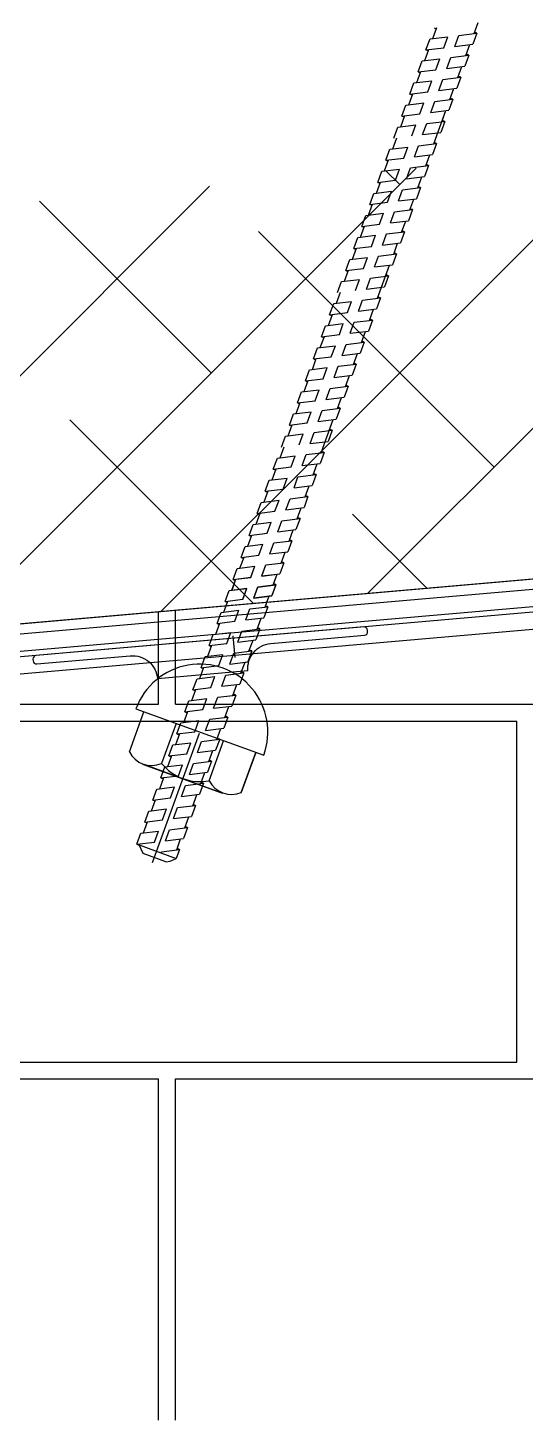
# Model space of a CAD drawing. Header units: millimetres. Extents: x -1985 to 969, y 203 to 500.
# Drawn here: x -1646.3 to -1640.38, y 428.8 to 445.4 of the extents above; entities that cross this region are included whole.
import ezdxf

# ---------------------------------------------------------------- set-up
doc = ezdxf.new("R2010")
doc.units = ezdxf.units.MM
for name, color, linetype in [('Контур', 252, 'Continuous'), ('Подхват', 252, 'Continuous'), ('ШПАЛА', 7, 'Continuous')]:
    doc.layers.add(name, color=color, linetype=linetype)

msp = doc.modelspace()

# ---------------------------------------------------------------- hatches: boundary and pattern name
h = msp.add_hatch()
h.set_pattern_fill('ANSI38', color=252, style=0)
h.set_pattern_definition([(45, (-3522.112, -480.3116), (-2.245064, 2.245064), []), (135, (-3522.112, -480.3116), (-6.735192, 2.245064), [7.9375, -4.7625])])
h.paths.add_polyline_path([(-1720.702, 383.032), (-1721.688, 383.08), (-1722.665, 383.226), (-1723.592, 383.458), (-1724.524, 383.791), (-1725.432, 384.221), (-1726.287, 384.737), (-1726.971, 385.241), (-1727.773, 385.961), (-1728.504, 386.777), (-1729.022, 387.484), (-1729.541, 388.354), (-1729.936, 389.193), (-1730.232, 390.002), (-1730.525, 391.156), (-1730.702, 392.622), (-1730.702, 395.934), (-1730.702, 430.92), (-1636.702, 439.144), (-1636.702, 393.036), (-1636.747, 392.089), (-1636.92, 390.958), (-1637.135, 390.12), (-1637.455, 389.225), (-1637.852, 388.375), (-1638.368, 387.505), (-1638.984, 386.673), (-1639.631, 385.961), (-1640.423, 385.249), (-1641.189, 384.688), (-1642.258, 384.073), (-1642.856, 383.801), (-1644.03, 383.395), (-1644.836, 383.207), (-1645.717, 383.08), (-1646.702, 383.032)], flags=16)
h.paths.add_polyline_path([(-1632.702, 439.494), (-1734.702, 430.57), (-1734.702, 392.381), (-1734.465, 390.421), (-1734.059, 388.819), (-1733.631, 387.65), (-1733.076, 386.474), (-1732.362, 385.274), (-1731.615, 384.255), (-1730.607, 383.129), (-1729.499, 382.135), (-1728.511, 381.407), (-1727.325, 380.692), (-1726.056, 380.09), (-1724.753, 379.626), (-1723.448, 379.299), (-1722.083, 379.095), (-1720.801, 379.032), (-1646.603, 379.032), (-1645.332, 379.094), (-1644.095, 379.273), (-1642.92, 379.547), (-1641.37, 380.082), (-1640.427, 380.512), (-1639.005, 381.331), (-1637.899, 382.139), (-1636.806, 383.121), (-1635.889, 384.132), (-1635.031, 385.29), (-1634.312, 386.504), (-1633.752, 387.701), (-1633.307, 388.946), (-1632.996, 390.155), (-1632.761, 391.692), (-1632.702, 392.942)])

# ---------------------------------------------------------------- linework, layer by layer
for p, q in [((-1641.462, 445.4), (-1641.434, 445.39)), ((-1641.168, 445.31), (-1640.953, 445.337)), ((-1640.953, 445.337), (-1640.981, 445.347)), ((-1641.558, 445.137), (-1641.346, 445.163)), ((-1641.51, 445.268), (-1641.298, 445.294)), ((-1641.215, 445.179), (-1641.001, 445.205)), ((-1641.605, 445.006), (-1641.393, 445.032)), ((-1641.558, 445.137), (-1641.53, 445.126)), ((-1641.263, 445.048), (-1641.048, 445.074)), ((-1641.048, 445.074), (-1641.076, 445.085)), ((-1641.653, 444.874), (-1641.441, 444.9)), ((-1641.653, 444.874), (-1641.625, 444.864)), ((-1641.311, 444.916), (-1641.096, 444.943)), ((-1641.144, 444.811), (-1641.172, 444.821)), ((-1641.701, 444.743), (-1641.489, 444.769)), ((-1641.407, 444.653), (-1641.192, 444.679)), ((-1641.359, 444.785), (-1641.144, 444.811)), ((-1641.797, 444.48), (-1641.585, 444.506)), ((-1641.749, 444.611), (-1641.537, 444.637)), ((-1641.749, 444.611), (-1641.721, 444.601)), ((-1641.454, 444.522), (-1641.24, 444.548)), ((-1641.24, 444.548), (-1641.268, 444.559)), ((-1641.844, 444.348), (-1641.633, 444.374)), ((-1641.844, 444.348), (-1641.816, 444.338)), ((-1641.502, 444.39), (-1641.287, 444.417)), ((-1642.255, 438.658), (-1636.755, 444.158)), ((-1641.892, 444.217), (-1641.681, 444.243)), ((-1641.55, 444.259), (-1641.335, 444.285)), ((-1641.335, 444.285), (-1641.364, 444.295)), ((-1641.646, 443.995), (-1641.431, 444.022)), ((-1641.598, 444.127), (-1641.383, 444.154)), ((-1641.431, 444.022), (-1641.46, 444.032)), ((-1644.716, 438.442), (-1639.215, 443.943)), ((-1642.036, 443.822), (-1641.824, 443.848)), ((-1641.988, 443.953), (-1641.776, 443.979)), ((-1641.694, 443.864), (-1641.479, 443.89)), ((-1647.176, 438.227), (-1641.676, 443.728)), ((-1642.084, 443.69), (-1641.872, 443.716)), ((-1642.036, 443.822), (-1642.008, 443.812)), ((-1641.871, 443.532), (-1642.035, 443.696)), ((-1641.742, 443.732), (-1641.527, 443.758)), ((-1641.527, 443.758), (-1641.555, 443.769)), ((-1649.636, 438.012), (-1644.136, 443.512)), ((-1642.132, 443.558), (-1641.92, 443.584)), ((-1642.132, 443.558), (-1642.104, 443.548)), ((-1641.838, 443.469), (-1641.623, 443.495)), ((-1641.79, 443.6), (-1641.575, 443.627)), ((-1641.623, 443.495), (-1641.651, 443.505)), ((-1644.116, 441.287), (-1646.164, 443.335)), ((-1642.18, 443.427), (-1641.968, 443.453)), ((-1641.886, 443.337), (-1641.671, 443.363)), ((-1642.275, 443.164), (-1642.064, 443.19)), ((-1642.228, 443.295), (-1642.016, 443.321)), ((-1642.228, 443.295), (-1642.2, 443.285)), ((-1641.933, 443.206), (-1641.718, 443.233)), ((-1641.718, 443.233), (-1641.747, 443.243)), ((-1642.323, 443.033), (-1642.111, 443.059)), ((-1642.323, 443.033), (-1642.295, 443.023)), ((-1641.981, 443.075), (-1641.766, 443.101)), ((-1640.748, 440.165), (-1643.555, 442.971)), ((-1642.371, 442.901), (-1642.159, 442.927)), ((-1642.077, 442.811), (-1641.862, 442.838)), ((-1642.029, 442.943), (-1641.814, 442.969)), ((-1641.814, 442.969), (-1641.843, 442.98)), ((-1642.467, 442.638), (-1642.255, 442.664)), ((-1642.419, 442.769), (-1642.207, 442.795)), ((-1642.419, 442.769), (-1642.391, 442.759)), ((-1642.125, 442.68), (-1641.91, 442.707)), ((-1641.91, 442.707), (-1641.938, 442.717)), ((-1642.515, 442.507), (-1642.303, 442.533)), ((-1642.515, 442.507), (-1642.487, 442.497)), ((-1642.173, 442.549), (-1641.958, 442.575)), ((-1642.563, 442.375), (-1642.351, 442.401)), ((-1642.221, 442.417), (-1642.006, 442.444)), ((-1642.006, 442.444), (-1642.034, 442.454)), ((-1642.316, 442.154), (-1642.102, 442.18)), ((-1642.268, 442.286), (-1642.054, 442.312)), ((-1642.102, 442.18), (-1642.13, 442.191)), ((-1642.706, 441.98), (-1642.495, 442.006)), ((-1642.658, 442.112), (-1642.447, 442.138)), ((-1642.364, 442.022), (-1642.149, 442.049)), ((-1642.754, 441.848), (-1642.543, 441.874)), ((-1642.706, 441.98), (-1642.678, 441.97)), ((-1642.412, 441.89), (-1642.197, 441.917)), ((-1642.197, 441.917), (-1642.226, 441.927)), ((-1642.802, 441.717), (-1642.59, 441.743)), ((-1642.802, 441.717), (-1642.774, 441.707)), ((-1642.46, 441.759), (-1642.245, 441.785)), ((-1642.85, 441.585), (-1642.638, 441.611)), ((-1642.556, 441.495), (-1642.341, 441.522)), ((-1642.508, 441.627), (-1642.293, 441.653)), ((-1642.293, 441.653), (-1642.322, 441.664)), ((-1642.946, 441.323), (-1642.734, 441.349)), ((-1642.898, 441.453), (-1642.686, 441.479)), ((-1642.898, 441.453), (-1642.87, 441.443)), ((-1642.604, 441.365), (-1642.389, 441.391)), ((-1642.389, 441.391), (-1642.417, 441.401)), ((-1642.994, 441.191), (-1642.782, 441.217)), ((-1642.994, 441.191), (-1642.966, 441.181)), ((-1642.651, 441.233), (-1642.437, 441.26)), ((-1643.042, 441.059), (-1642.83, 441.085)), ((-1642.699, 441.101), (-1642.485, 441.128)), ((-1642.485, 441.128), (-1642.513, 441.138)), ((-1643.089, 440.928), (-1642.878, 440.954)), ((-1643.089, 440.928), (-1643.061, 440.918)), ((-1642.795, 440.839), (-1642.58, 440.865)), ((-1642.747, 440.97), (-1642.532, 440.996)), ((-1642.58, 440.865), (-1642.608, 440.876)), ((-1643.613, 438.539), (-1645.8, 440.726)), ((-1643.185, 440.665), (-1642.973, 440.691)), ((-1643.137, 440.797), (-1642.925, 440.823)), ((-1642.843, 440.707), (-1642.628, 440.734)), ((-1643.233, 440.534), (-1643.021, 440.56)), ((-1643.185, 440.665), (-1643.157, 440.655)), ((-1642.891, 440.576), (-1642.676, 440.602)), ((-1642.676, 440.602), (-1642.704, 440.612)), ((-1642.939, 440.444), (-1642.724, 440.47)), ((-1642.772, 440.339), (-1642.8, 440.349)), ((-1643.329, 440.27), (-1643.117, 440.296)), ((-1643.035, 440.181), (-1642.82, 440.207)), ((-1642.987, 440.312), (-1642.772, 440.339)), ((-1643.425, 440.007), (-1643.213, 440.033)), ((-1643.377, 440.139), (-1643.165, 440.165)), ((-1643.377, 440.139), (-1643.349, 440.129)), ((-1643.083, 440.049), (-1642.868, 440.075)), ((-1642.868, 440.075), (-1642.896, 440.085)), ((-1643.473, 439.875), (-1643.261, 439.901)), ((-1643.473, 439.875), (-1643.445, 439.865)), ((-1643.13, 439.917), (-1642.916, 439.944)), ((-1643.521, 439.743), (-1643.309, 439.769)), ((-1643.226, 439.654), (-1643.011, 439.68)), ((-1643.178, 439.785), (-1642.964, 439.812)), ((-1642.964, 439.812), (-1642.992, 439.822)), ((-1643.568, 439.612), (-1643.357, 439.638)), ((-1643.568, 439.612), (-1643.54, 439.602)), ((-1643.274, 439.523), (-1643.059, 439.55)), ((-1643.059, 439.55), (-1643.087, 439.56)), ((-1641.548, 438.72), (-1642.432, 439.603)), ((-1643.664, 439.35), (-1643.452, 439.376)), ((-1643.664, 439.35), (-1643.636, 439.339)), ((-1643.616, 439.481), (-1643.404, 439.507)), ((-1643.322, 439.392), (-1643.107, 439.418)), ((-1643.712, 439.218), (-1643.5, 439.244)), ((-1643.37, 439.26), (-1643.155, 439.286)), ((-1643.155, 439.286), (-1643.183, 439.297)), ((-1643.76, 439.086), (-1643.548, 439.112)), ((-1643.76, 439.086), (-1643.732, 439.076)), ((-1643.465, 438.997), (-1643.25, 439.024)), ((-1643.418, 439.128), (-1643.203, 439.155)), ((-1643.25, 439.024), (-1643.279, 439.034)), ((-1643.855, 438.824), (-1643.643, 438.85)), ((-1643.855, 438.823), (-1643.644, 438.849)), ((-1643.807, 438.955), (-1643.596, 438.981)), ((-1643.513, 438.865), (-1643.298, 438.892)), ((-1643.513, 438.866), (-1643.298, 438.892)), ((-1643.903, 438.694), (-1643.691, 438.72)), ((-1643.903, 438.692), (-1643.691, 438.718)), ((-1643.855, 438.824), (-1643.827, 438.814)), ((-1643.855, 438.823), (-1643.827, 438.813)), ((-1643.561, 438.734), (-1643.346, 438.76)), ((-1643.56, 438.736), (-1643.346, 438.762)), ((-1643.346, 438.76), (-1643.375, 438.771)), ((-1643.346, 438.762), (-1643.374, 438.773)), ((-1643.95, 438.562), (-1643.739, 438.588)), ((-1643.95, 438.562), (-1643.922, 438.552)), ((-1643.609, 438.603), (-1643.394, 438.629)), ((-1643.608, 438.604), (-1643.393, 438.631)), ((-1644.744, 437.336), (-1644.744, 438.44)), ((-1644.544, 437.336), (-1644.544, 438.457)), ((-1643.998, 438.431), (-1643.787, 438.457)), ((-1643.704, 438.341), (-1643.489, 438.367)), ((-1643.656, 438.473), (-1643.441, 438.499)), ((-1643.441, 438.499), (-1643.47, 438.509)), ((-1644.094, 438.167), (-1643.882, 438.193)), ((-1644.046, 438.299), (-1643.834, 438.325)), ((-1644.046, 438.299), (-1644.018, 438.289)), ((-1643.752, 438.209), (-1643.537, 438.236)), ((-1643.537, 438.236), (-1643.566, 438.246)), ((-1644.142, 438.036), (-1643.93, 438.062)), ((-1644.142, 438.036), (-1644.114, 438.026)), ((-1643.8, 438.078), (-1643.585, 438.104)), ((-1644.19, 437.904), (-1643.978, 437.93)), ((-1643.848, 437.946), (-1643.633, 437.972)), ((-1643.633, 437.972), (-1643.661, 437.983)), ((-1644.238, 437.772), (-1644.026, 437.798)), ((-1644.238, 437.772), (-1644.21, 437.762)), ((-1643.944, 437.682), (-1643.729, 437.709)), ((-1643.896, 437.814), (-1643.681, 437.841)), ((-1643.729, 437.709), (-1643.757, 437.719)), ((-1644.334, 437.509), (-1644.122, 437.535)), ((-1644.286, 437.64), (-1644.074, 437.666)), ((-1643.992, 437.551), (-1643.777, 437.577)), ((-1644.382, 437.377), (-1644.17, 437.403)), ((-1644.334, 437.509), (-1644.306, 437.499)), ((-1644.04, 437.419), (-1643.825, 437.446)), ((-1643.825, 437.446), (-1643.853, 437.456)), ((-1653.079, 437.336), (-1644.744, 437.336)), ((-1644.544, 437.336), (-1636.21, 437.336)), ((-1644.43, 437.246), (-1644.218, 437.272)), ((-1644.43, 437.246), (-1644.402, 437.235)), ((-1644.088, 437.288), (-1643.873, 437.314)), ((-1643.92, 437.183), (-1643.949, 437.194)), ((-1648.811, 437.136), (-1640.477, 437.136)), ((-1644.477, 437.115), (-1644.265, 437.141)), ((-1644.183, 437.025), (-1643.968, 437.052)), ((-1644.135, 437.157), (-1643.92, 437.183)), ((-1640.477, 433.069), (-1640.477, 437.136)), ((-1644.573, 436.852), (-1644.361, 436.878)), ((-1644.525, 436.983), (-1644.313, 437.009)), ((-1644.525, 436.983), (-1644.497, 436.973)), ((-1644.231, 436.894), (-1644.016, 436.92)), ((-1644.016, 436.92), (-1644.044, 436.93)), ((-1644.621, 436.72), (-1644.409, 436.746)), ((-1644.621, 436.72), (-1644.593, 436.71)), ((-1644.279, 436.762), (-1644.064, 436.788)), ((-1644.669, 436.589), (-1644.457, 436.615)), ((-1644.374, 436.5), (-1644.16, 436.526)), ((-1644.327, 436.631), (-1644.112, 436.657)), ((-1644.112, 436.657), (-1644.14, 436.668)), ((-1644.717, 436.458), (-1644.505, 436.484)), ((-1644.717, 436.458), (-1644.688, 436.447)), ((-1644.422, 436.368), (-1644.207, 436.394)), ((-1644.207, 436.394), (-1644.236, 436.404)), ((-1644.812, 436.194), (-1644.601, 436.22)), ((-1644.812, 436.194), (-1644.784, 436.184)), ((-1644.764, 436.326), (-1644.553, 436.352)), ((-1644.47, 436.236), (-1644.255, 436.263)), ((-1644.86, 436.063), (-1644.648, 436.089)), ((-1644.518, 436.105), (-1644.303, 436.131)), ((-1644.303, 436.131), (-1644.332, 436.141)), ((-1644.908, 435.931), (-1644.696, 435.957)), ((-1644.908, 435.931), (-1644.88, 435.921)), ((-1644.614, 435.841), (-1644.399, 435.868)), ((-1644.566, 435.973), (-1644.351, 435.999)), ((-1644.399, 435.868), (-1644.427, 435.878)), ((-1645.004, 435.668), (-1644.792, 435.694)), ((-1644.956, 435.799), (-1644.744, 435.825)), ((-1644.662, 435.71), (-1644.447, 435.736)), ((-1645.004, 435.668), (-1644.976, 435.658)), ((-1644.927, 435.557), (-1644.975, 435.66)), ((-1644.71, 435.579), (-1644.495, 435.605)), ((-1644.495, 435.605), (-1644.523, 435.616)), ((-1644.658, 435.459), (-1644.604, 435.466)), ((-1644.604, 435.466), (-1644.533, 435.499)), ((-1648.811, 433.069), (-1640.477, 433.069)), ((-1653.079, 432.869), (-1644.744, 432.869)), ((-1644.744, 428.802), (-1644.744, 432.869)), ((-1644.544, 432.869), (-1636.21, 432.869)), ((-1644.544, 428.802), (-1644.544, 432.869))]:
    msp.add_line(p, q)
at = {"color": 0}
for p, q in [((-1640.953, 445.337), (-1641.001, 445.205)), ((-1641.558, 445.137), (-1641.51, 445.268)), ((-1641.653, 444.874), (-1641.605, 445.006)), ((-1641.048, 445.074), (-1641.096, 444.943)), ((-1641.749, 444.611), (-1641.701, 444.743)), ((-1641.144, 444.811), (-1641.192, 444.679)), ((-1641.24, 444.548), (-1641.287, 444.417)), ((-1641.844, 444.348), (-1641.797, 444.48)), ((-1641.94, 444.085), (-1641.892, 444.217)), ((-1641.335, 444.285), (-1641.383, 444.154)), ((-1641.431, 444.022), (-1641.479, 443.89)), ((-1642.036, 443.822), (-1641.988, 443.953)), ((-1642.132, 443.558), (-1642.084, 443.69)), ((-1641.527, 443.758), (-1641.575, 443.627)), ((-1641.623, 443.495), (-1641.671, 443.363)), ((-1642.228, 443.295), (-1642.18, 443.427)), ((-1642.323, 443.033), (-1642.275, 443.164)), ((-1641.718, 443.233), (-1641.766, 443.101)), ((-1642.419, 442.769), (-1642.371, 442.901)), ((-1641.814, 442.969), (-1641.862, 442.838)), ((-1641.91, 442.707), (-1641.958, 442.575)), ((-1642.515, 442.507), (-1642.467, 442.638)), ((-1642.611, 442.244), (-1642.563, 442.375)), ((-1642.006, 442.444), (-1642.054, 442.312)), ((-1642.102, 442.18), (-1642.149, 442.049)), ((-1642.706, 441.98), (-1642.658, 442.112)), ((-1642.802, 441.717), (-1642.754, 441.848)), ((-1642.197, 441.917), (-1642.245, 441.785)), ((-1642.898, 441.453), (-1642.85, 441.585)), ((-1642.293, 441.653), (-1642.341, 441.522)), ((-1642.389, 441.391), (-1642.437, 441.26)), ((-1642.994, 441.191), (-1642.946, 441.323)), ((-1643.089, 440.928), (-1643.042, 441.059)), ((-1642.485, 441.128), (-1642.532, 440.996)), ((-1642.58, 440.865), (-1642.628, 440.734)), ((-1643.185, 440.665), (-1643.137, 440.797)), ((-1643.281, 440.402), (-1643.233, 440.534)), ((-1642.676, 440.602), (-1642.724, 440.47)), ((-1643.377, 440.139), (-1643.329, 440.27)), ((-1642.772, 440.339), (-1642.82, 440.207)), ((-1642.868, 440.075), (-1642.916, 439.944)), ((-1643.473, 439.875), (-1643.425, 440.007)), ((-1643.568, 439.612), (-1643.521, 439.743)), ((-1642.964, 439.812), (-1643.011, 439.68)), ((-1643.059, 439.55), (-1643.107, 439.418)), ((-1643.664, 439.35), (-1643.616, 439.481)), ((-1643.76, 439.086), (-1643.712, 439.218)), ((-1643.155, 439.286), (-1643.203, 439.155)), ((-1643.25, 439.024), (-1643.298, 438.892)), ((-1643.251, 439.023), (-1643.298, 438.892)), ((-1643.855, 438.823), (-1643.808, 438.955)), ((-1643.855, 438.824), (-1643.807, 438.955)), ((-1643.951, 438.561), (-1643.903, 438.692)), ((-1643.95, 438.562), (-1643.903, 438.694)), ((-1643.346, 438.76), (-1643.394, 438.629)), ((-1643.346, 438.762), (-1643.393, 438.631)), ((-1644.046, 438.299), (-1643.998, 438.431)), ((-1643.441, 438.499), (-1643.489, 438.367)), ((-1643.537, 438.236), (-1643.585, 438.104)), ((-1644.142, 438.036), (-1644.094, 438.167)), ((-1644.238, 437.772), (-1644.19, 437.904)), ((-1643.633, 437.972), (-1643.681, 437.841)), ((-1643.729, 437.709), (-1643.777, 437.577)), ((-1644.334, 437.509), (-1644.286, 437.64)), ((-1644.43, 437.246), (-1644.382, 437.377)), ((-1643.825, 437.446), (-1643.873, 437.314)), ((-1645.092, 436.77), (-1644.919, 437.247)), ((-1644.535, 437.108), (-1644.709, 436.631)), ((-1644.525, 436.983), (-1644.477, 437.115)), ((-1643.92, 437.183), (-1643.968, 437.052)), ((-1644.142, 436.424), (-1643.969, 436.902)), ((-1644.016, 436.92), (-1644.064, 436.788)), ((-1644.621, 436.72), (-1644.573, 436.852)), ((-1643.585, 436.762), (-1643.759, 436.285)), ((-1643.759, 436.285), (-1643.585, 436.762)), ((-1644.935, 436.624), (-1644.454, 436.449)), ((-1644.454, 436.449), (-1644.914, 436.617)), ((-1644.717, 436.458), (-1644.669, 436.589)), ((-1644.112, 436.657), (-1644.16, 436.526)), ((-1643.973, 436.274), (-1644.454, 436.449)), ((-1644.454, 436.449), (-1643.994, 436.282)), ((-1644.207, 436.394), (-1644.255, 436.263)), ((-1644.812, 436.194), (-1644.764, 436.326)), ((-1644.908, 435.931), (-1644.86, 436.063)), ((-1644.303, 436.131), (-1644.351, 435.999)), ((-1644.399, 435.868), (-1644.447, 435.736)), ((-1645.004, 435.668), (-1644.956, 435.799)), ((-1644.975, 435.66), (-1644.533, 435.499)), ((-1644.658, 435.459), (-1644.927, 435.557)), ((-1644.495, 435.605), (-1644.533, 435.499))]:
    msp.add_line(p, q, dxfattribs=at)
msp.add_lwpolyline([(-1738.702, 430.22), (-1628.005, 439.904), (-1628.005, 379.029), (-1628.005, 379.029), (-1628.005, 379.029), (-1628.005, 379.029), (-1628.005, 379.029), (-1628.005, 379.029), (-1628.005, 379.029), (-1628.005, 379.029), (-1628.005, 379.029), (-1628.005, 379.029), (-1628.005, 379.029), (-1628.005, 379.029), (-1628.005, 379.029), (-1628.005, 379.029), (-1628.005, 379.029), (-1628.005, 379.029), (-1628.005, 379.029), (-1738.702, 379.029)])
at = {"lineweight": 30}
msp.add_lwpolyline([(-1730.702, 430.92), (-1636.702, 439.144), (-1636.702, 393.036), (-1636.747, 392.089), (-1636.92, 390.958), (-1637.135, 390.12), (-1637.455, 389.225), (-1637.852, 388.375), (-1638.368, 387.505), (-1638.984, 386.673), (-1639.631, 385.961), (-1640.423, 385.249), (-1641.189, 384.688), (-1642.258, 384.073), (-1642.856, 383.801), (-1644.03, 383.395), (-1644.836, 383.207), (-1645.717, 383.08), (-1646.702, 383.032), (-1720.702, 383.032)], dxfattribs=at)
at = {"color": 0}
for points in [[(-1643.68, 437.736), (-1643.68, 437.736, -0.414214), (-1643.407, 438.061), (-1642.291, 438.158, 0.414214), (-1642.255, 438.202), (-1642.256, 438.221, 0.414214), (-1642.3, 438.258), (-1644.252, 438.087)], [(-1644.252, 438.087), (-1646.205, 437.916, 0.414214), (-1646.241, 437.873), (-1646.24, 437.853, 0.414214), (-1646.196, 437.817), (-1645.081, 437.914, -0.414214), (-1644.756, 437.641), (-1644.756, 437.641)]]:
    msp.add_lwpolyline(points, format="xyb", dxfattribs=at)
for centre, radius, start, end in [((-1644.826, 436.904), 0.298, 206.7781, 293.2219), ((-1644.25, 437.009), 0.595, 219.5268, 250), ((-1644.25, 437.009), 0.595, 250, 280.4732), ((-1643.876, 436.559), 0.298, 206.7781, 293.2219)]:
    msp.add_arc(centre, radius, start, end, dxfattribs=at)
at = {"layer": 'Контур', "color": 250}
for p, q in [((-1730.702, 430.92), (-1636.702, 439.144)), ((-1730.702, 430.92), (-1636.702, 439.144)), ((-1730.31, 430.834), (-1637.557, 438.949))]:
    msp.add_line(p, q, dxfattribs=at)
at = {"layer": 'Подхват'}
for p, q in [((-1638.878, 438.621), (-1688.687, 434.264)), ((-1638.872, 438.558), (-1688.682, 434.2)), ((-1688.664, 434.001), (-1638.855, 438.358))]:
    msp.add_line(p, q, dxfattribs=at)
at = {"layer": 'Подхват', "color": 2}
msp.add_line((-1643.833, 437.894), (-1643.855, 438.151), dxfattribs=at)
at = {"layer": 'ШПАЛА', "color": 0}
for p, q in [((-1641.476, 445.272), (-1641.428, 445.404)), ((-1640.986, 445.332), (-1640.938, 445.464)), ((-1641.346, 445.163), (-1641.298, 445.294)), ((-1641.215, 445.179), (-1641.168, 445.31)), ((-1641.082, 445.07), (-1641.034, 445.201)), ((-1641.572, 445.01), (-1641.524, 445.141)), ((-1641.441, 444.9), (-1641.393, 445.032)), ((-1641.311, 444.916), (-1641.263, 445.048)), ((-1641.668, 444.747), (-1641.62, 444.878)), ((-1641.178, 444.807), (-1641.13, 444.939)), ((-1641.537, 444.637), (-1641.489, 444.769)), ((-1641.407, 444.653), (-1641.359, 444.785)), ((-1641.273, 444.544), (-1641.225, 444.675)), ((-1641.763, 444.484), (-1641.716, 444.615)), ((-1641.633, 444.374), (-1641.585, 444.506)), ((-1641.502, 444.39), (-1641.454, 444.522)), ((-1641.859, 444.221), (-1641.811, 444.353)), ((-1641.465, 444.018), (-1641.321, 444.413)), ((-1641.369, 444.281), (-1641.321, 444.413)), ((-1641.728, 444.111), (-1641.681, 444.243)), ((-1641.598, 444.127), (-1641.55, 444.259)), ((-1641.955, 443.958), (-1641.907, 444.089)), ((-1641.694, 443.864), (-1641.646, 443.995)), ((-1642.051, 443.694), (-1642.003, 443.826)), ((-1641.824, 443.848), (-1641.776, 443.979)), ((-1641.561, 443.754), (-1641.513, 443.886)), ((-1641.92, 443.584), (-1641.872, 443.716)), ((-1641.79, 443.6), (-1641.742, 443.732)), ((-1642.147, 443.431), (-1642.099, 443.562)), ((-1641.657, 443.491), (-1641.609, 443.623)), ((-1642.016, 443.321), (-1641.968, 443.453)), ((-1641.886, 443.337), (-1641.838, 443.469)), ((-1641.752, 443.229), (-1641.704, 443.359)), ((-1642.242, 443.168), (-1642.195, 443.299)), ((-1642.111, 443.059), (-1642.064, 443.19)), ((-1641.981, 443.075), (-1641.933, 443.206)), ((-1642.338, 442.905), (-1642.29, 443.037)), ((-1641.848, 442.965), (-1641.8, 443.097)), ((-1642.207, 442.795), (-1642.159, 442.927)), ((-1642.077, 442.811), (-1642.029, 442.943)), ((-1641.943, 442.703), (-1641.896, 442.834)), ((-1642.434, 442.643), (-1642.386, 442.774)), ((-1642.303, 442.533), (-1642.255, 442.664)), ((-1642.173, 442.549), (-1642.125, 442.68)), ((-1642.529, 442.379), (-1642.481, 442.511)), ((-1642.135, 442.176), (-1641.991, 442.571)), ((-1642.039, 442.439), (-1641.991, 442.571)), ((-1642.399, 442.27), (-1642.351, 442.401)), ((-1642.268, 442.286), (-1642.221, 442.417)), ((-1642.625, 442.116), (-1642.577, 442.248)), ((-1642.495, 442.006), (-1642.447, 442.138)), ((-1642.364, 442.022), (-1642.316, 442.154)), ((-1642.231, 441.913), (-1642.183, 442.045)), ((-1642.721, 441.852), (-1642.673, 441.984)), ((-1642.59, 441.743), (-1642.543, 441.874)), ((-1642.46, 441.759), (-1642.412, 441.89)), ((-1642.817, 441.589), (-1642.769, 441.721)), ((-1642.327, 441.649), (-1642.279, 441.781)), ((-1642.686, 441.479), (-1642.638, 441.611)), ((-1642.556, 441.495), (-1642.508, 441.627)), ((-1642.422, 441.387), (-1642.375, 441.518)), ((-1642.912, 441.327), (-1642.865, 441.458)), ((-1642.782, 441.217), (-1642.734, 441.349)), ((-1642.651, 441.233), (-1642.604, 441.365)), ((-1643.008, 441.064), (-1642.96, 441.195)), ((-1642.518, 441.124), (-1642.47, 441.255)), ((-1642.878, 440.954), (-1642.83, 441.085)), ((-1642.747, 440.97), (-1642.699, 441.101)), ((-1643.104, 440.801), (-1643.056, 440.932)), ((-1642.843, 440.707), (-1642.795, 440.839)), ((-1642.614, 440.861), (-1642.566, 440.992)), ((-1642.973, 440.691), (-1642.925, 440.823)), ((-1642.805, 440.335), (-1642.662, 440.73)), ((-1642.71, 440.598), (-1642.662, 440.73)), ((-1643.2, 440.538), (-1643.152, 440.669)), ((-1643.069, 440.428), (-1643.021, 440.56)), ((-1642.939, 440.444), (-1642.891, 440.576)), ((-1643.295, 440.274), (-1643.248, 440.406)), ((-1643.165, 440.165), (-1643.117, 440.296)), ((-1643.035, 440.181), (-1642.987, 440.312)), ((-1642.901, 440.071), (-1642.853, 440.203)), ((-1643.391, 440.011), (-1643.343, 440.143)), ((-1643.261, 439.901), (-1643.213, 440.033)), ((-1643.13, 439.917), (-1643.083, 440.049)), ((-1643.487, 439.748), (-1643.439, 439.879)), ((-1642.997, 439.808), (-1642.949, 439.939)), ((-1643.357, 439.638), (-1643.309, 439.769)), ((-1643.226, 439.654), (-1643.178, 439.785)), ((-1643.093, 439.545), (-1643.045, 439.676)), ((-1643.583, 439.485), (-1643.535, 439.616)), ((-1643.322, 439.392), (-1643.274, 439.523)), ((-1643.679, 439.222), (-1643.631, 439.354)), ((-1643.452, 439.376), (-1643.404, 439.507)), ((-1643.188, 439.282), (-1643.14, 439.414)), ((-1643.548, 439.112), (-1643.5, 439.244)), ((-1643.418, 439.128), (-1643.37, 439.26)), ((-1643.774, 438.959), (-1643.726, 439.09)), ((-1643.284, 439.02), (-1643.236, 439.151)), ((-1643.644, 438.849), (-1643.596, 438.981)), ((-1643.643, 438.85), (-1643.596, 438.981)), ((-1643.513, 438.865), (-1643.465, 438.997)), ((-1643.513, 438.866), (-1643.465, 438.997)), ((-1643.38, 438.756), (-1643.332, 438.888)), ((-1643.379, 438.758), (-1643.332, 438.888)), ((-1643.87, 438.696), (-1643.822, 438.828)), ((-1643.869, 438.698), (-1643.822, 438.827)), ((-1643.739, 438.588), (-1643.691, 438.72)), ((-1643.739, 438.587), (-1643.691, 438.718)), ((-1643.609, 438.603), (-1643.561, 438.734)), ((-1643.608, 438.604), (-1643.56, 438.736)), ((-1643.965, 438.435), (-1643.917, 438.566)), ((-1643.475, 438.495), (-1643.427, 438.627)), ((-1643.834, 438.325), (-1643.787, 438.457)), ((-1643.704, 438.341), (-1643.656, 438.473)), ((-1643.571, 438.232), (-1643.523, 438.363)), ((-1644.061, 438.171), (-1644.013, 438.303)), ((-1643.93, 438.062), (-1643.882, 438.193)), ((-1643.8, 438.078), (-1643.752, 438.209)), ((-1644.157, 437.908), (-1644.109, 438.04)), ((-1643.667, 437.968), (-1643.619, 438.1)), ((-1644.026, 437.798), (-1643.978, 437.93)), ((-1643.896, 437.814), (-1643.848, 437.946)), ((-1644.253, 437.645), (-1644.205, 437.777)), ((-1643.763, 437.705), (-1643.714, 437.837)), ((-1644.122, 437.535), (-1644.074, 437.666)), ((-1643.992, 437.551), (-1643.944, 437.682)), ((-1643.858, 437.441), (-1643.81, 437.573)), ((-1644.349, 437.381), (-1644.301, 437.513)), ((-1644.218, 437.272), (-1644.17, 437.403)), ((-1644.088, 437.288), (-1644.04, 437.419)), ((-1644.444, 437.119), (-1644.396, 437.25)), ((-1643.954, 437.179), (-1643.906, 437.31)), ((-1644.313, 437.009), (-1644.265, 437.141)), ((-1644.183, 437.025), (-1644.135, 437.157)), ((-1644.05, 436.916), (-1644.002, 437.048)), ((-1644.817, 435.45), (-1644.256, 436.991)), ((-1644.54, 436.856), (-1644.492, 436.987)), ((-1644.409, 436.746), (-1644.361, 436.878)), ((-1644.279, 436.762), (-1644.231, 436.894)), ((-1644.635, 436.593), (-1644.588, 436.724)), ((-1644.145, 436.653), (-1644.098, 436.784)), ((-1644.505, 436.484), (-1644.457, 436.615)), ((-1644.374, 436.5), (-1644.327, 436.631)), ((-1644.731, 436.33), (-1644.683, 436.462)), ((-1644.47, 436.236), (-1644.422, 436.368)), ((-1644.241, 436.39), (-1644.193, 436.522)), ((-1644.827, 436.067), (-1644.779, 436.198)), ((-1644.601, 436.22), (-1644.553, 436.352)), ((-1644.337, 436.127), (-1644.289, 436.258)), ((-1644.696, 435.957), (-1644.648, 436.089)), ((-1644.566, 435.973), (-1644.518, 436.105)), ((-1644.923, 435.803), (-1644.875, 435.935)), ((-1644.433, 435.864), (-1644.385, 435.995)), ((-1644.792, 435.694), (-1644.744, 435.825)), ((-1644.662, 435.71), (-1644.614, 435.841)), ((-1644.528, 435.601), (-1644.481, 435.732)), ((-1644.975, 435.66), (-1644.971, 435.672)), ((-1644.715, 435.565), (-1644.71, 435.579))]:
    msp.add_line(p, q, dxfattribs=at)
at = {"layer": 'ШПАЛА', "color": 7}
for p, q in [((-1643.68, 437.736), (-1644.756, 437.641)), ((-1645.013, 437.282), (-1643.491, 436.728))]:
    msp.add_line(p, q, dxfattribs=at)
msp.add_arc((-1644.252, 437.005), 0.81, 339.9988, 160.0012, dxfattribs=at)

doc.saveas('drawing.dxf')
